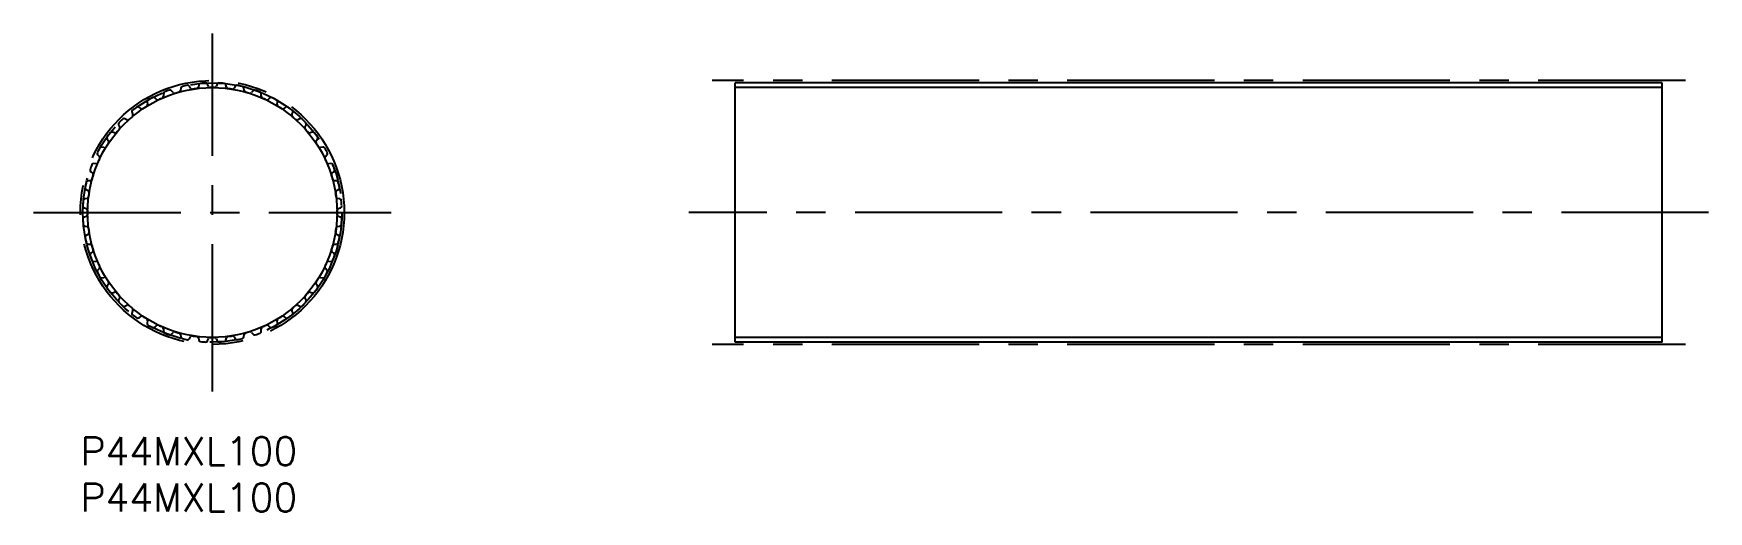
# Model space of a CAD drawing. Extents: x -5 to 176, y -8 to 44.
import ezdxf

# ---------------------------------------------------------------- set-up
doc = ezdxf.new("R2010")
doc.units = 0
doc.header["$LTSCALE"] = 0.5
doc.linetypes.add('CENTER', pattern=[50.8, 31.75, -6.35, 6.35, -6.35])
doc.linetypes.add('PHANTOM', pattern=[63.5, 31.75, -6.35, 6.35, -6.35, 6.35, -6.35])
for name, color, linetype in [('MSM_CENTER', 1, 'CENTER'), ('MSM_CONTINUOUS', 7, 'CONTINUOUS'), ('MSM_IMAGINARY', 6, 'PHANTOM'), ('MSM_NARROW', 5, 'CONTINUOUS'), ('MSM_PART_NUMBER', 7, 'CONTINUOUS')]:
    doc.layers.add(name, color=color, linetype=linetype)
doc.styles.get("Standard").update_dxf_attribs({"font": 'txt.shx', "height": 3, "bigfont": 'bigfont.shx'})

msp = doc.modelspace()

# ---------------------------------------------------------------- linework, layer by layer
at = {"layer": 'MSM_CENTER'}
for p, q in [((14.23, 4.94), (14.23, 43.52)), ((173.14, 38.46), (68.14, 38.46)), ((-5.06, 24.23), (33.52, 24.23)), ((175.64, 24.23), (65.64, 24.23)), ((173.14, 10), (68.14, 10))]:
    msp.add_line(p, q, dxfattribs=at)
msp.add_circle((14.23, 24.23), 14.23, dxfattribs=at)
at = {"layer": 'MSM_CONTINUOUS'}
for p, q in [((12.77, 37.99), (12.72, 37.75)), ((13.8, 37.82), (13.72, 38.06)), ((14.74, 38.06), (14.66, 37.82)), ((15.74, 37.75), (15.69, 37.99)), ((70.64, 10.26), (70.64, 38.21)), ((170.64, 38.21), (70.64, 38.21)), ((170.64, 10.26), (170.64, 38.21)), ((8.19, 36.42), (8.02, 36.59)), ((8.95, 37.02), (8.97, 36.77)), ((9.99, 37.15), (9.84, 37.35)), ((10.83, 37.64), (10.81, 37.39)), ((11.87, 37.63), (11.75, 37.84)), ((16.71, 37.84), (16.59, 37.63)), ((17.65, 37.39), (17.63, 37.64)), ((18.62, 37.35), (18.47, 37.15)), ((19.49, 36.77), (19.51, 37.02)), ((20.44, 36.59), (20.27, 36.42)), ((5, 34.22), (4.79, 34.34)), ((5.56, 35.01), (5.65, 34.78)), ((6.52, 35.43), (6.32, 35.58)), ((7.19, 36.14), (7.24, 35.9)), ((21.22, 35.9), (21.27, 36.14)), ((22.14, 35.58), (21.94, 35.43)), ((22.81, 34.78), (22.9, 35.01)), ((23.67, 34.34), (23.46, 34.22)), ((3.68, 32.81), (3.45, 32.9)), ((4.12, 33.67), (4.24, 33.46)), ((24.22, 33.46), (24.34, 33.67)), ((25.01, 32.9), (24.78, 32.81)), ((2.56, 31.22), (2.32, 31.27)), ((2.88, 32.14), (3.03, 31.94)), ((25.43, 31.94), (25.58, 32.14)), ((26.14, 31.27), (25.9, 31.22)), ((1.69, 29.49), (1.44, 29.51)), ((1.87, 30.44), (2.04, 30.27)), ((26.42, 30.27), (26.59, 30.44)), ((27.02, 29.51), (26.77, 29.49)), ((1.07, 27.65), (0.82, 27.63)), ((1.11, 28.62), (1.31, 28.47)), ((27.15, 28.47), (27.35, 28.62)), ((27.64, 27.63), (27.39, 27.65)), ((0.71, 25.74), (0.47, 25.69)), ((0.62, 26.71), (0.83, 26.59)), ((27.63, 26.59), (27.84, 26.71)), ((27.99, 25.69), (27.75, 25.74)), ((0.4, 24.74), (0.64, 24.66)), ((0.64, 23.8), (0.4, 23.72)), ((27.82, 24.66), (28.06, 24.74)), ((28.06, 23.72), (27.82, 23.8)), ((0.47, 22.77), (0.71, 22.72)), ((0.83, 21.87), (0.62, 21.75)), ((27.84, 21.75), (27.63, 21.87)), ((27.75, 22.72), (27.99, 22.77)), ((0.82, 20.83), (1.07, 20.81)), ((1.31, 19.99), (1.11, 19.84)), ((27.35, 19.84), (27.15, 19.99)), ((27.39, 20.81), (27.64, 20.83)), ((1.44, 18.95), (1.69, 18.97)), ((2.04, 18.19), (1.87, 18.02)), ((26.59, 18.02), (26.42, 18.19)), ((26.77, 18.97), (27.02, 18.95)), ((2.32, 17.19), (2.56, 17.24)), ((3.03, 16.52), (2.88, 16.32)), ((25.58, 16.32), (25.43, 16.52)), ((25.9, 17.24), (26.14, 17.19)), ((3.45, 15.56), (3.68, 15.65)), ((4.24, 15), (4.12, 14.79)), ((24.34, 14.79), (24.22, 15)), ((24.78, 15.65), (25.01, 15.56)), ((4.79, 14.12), (5, 14.24)), ((5.65, 13.68), (5.56, 13.45)), ((6.32, 12.88), (6.52, 13.03)), ((21.94, 13.03), (22.14, 12.88)), ((22.9, 13.45), (22.81, 13.68)), ((23.46, 14.24), (23.67, 14.12)), ((7.24, 12.56), (7.19, 12.32)), ((8.02, 11.87), (8.19, 12.04)), ((8.97, 11.69), (8.95, 11.44)), ((9.84, 11.11), (9.99, 11.31)), ((10.81, 11.07), (10.83, 10.82)), ((17.63, 10.82), (17.65, 11.07)), ((18.47, 11.31), (18.62, 11.11)), ((19.51, 11.44), (19.49, 11.69)), ((20.27, 12.04), (20.44, 11.87)), ((21.27, 12.32), (21.22, 12.56)), ((11.75, 10.62), (11.87, 10.83)), ((12.72, 10.71), (12.77, 10.47)), ((13.72, 10.4), (13.8, 10.64)), ((14.66, 10.64), (14.74, 10.4)), ((15.69, 10.47), (15.74, 10.71)), ((16.59, 10.83), (16.71, 10.62)), ((170.64, 10.26), (70.64, 10.26))]:
    msp.add_line(p, q, dxfattribs=at)
for centre, radius, start, end in [((11.58, 37.75), 0.2, 28.1818, 101.0993), ((12.97, 37.95), 0.2, 95.2644, 168.1818), ((14.23, 24.23), 13.98, 92.9175, 95.2643), ((13.53, 37.99), 0.2, 20, 92.9175), ((14.93, 37.99), 0.2, 87.0824, 160), ((14.23, 24.23), 13.98, 84.7357, 87.0825), ((15.49, 37.95), 0.2, 11.8182, 84.7357), ((16.88, 37.75), 0.2, 78.9007, 151.8182), ((7.38, 36.18), 0.2, 119.8098, 192.7273), ((14.23, 24.23), 13.98, 117.463, 119.8098), ((7.88, 36.45), 0.2, 44.5455, 117.463), ((8.33, 36.56), 0.2, 224.5455, 295.5565), ((14.23, 24.23), 13.47, 113.5343, 115.5566), ((8.77, 36.76), 0.2, 293.5343, 4.5455), ((9.15, 37.04), 0.2, 111.628, 184.5455), ((14.23, 24.23), 13.98, 109.2811, 111.628), ((9.68, 37.23), 0.2, 36.3636, 109.2811), ((10.15, 37.27), 0.2, 216.3636, 287.3747), ((14.23, 24.23), 13.46, 105.3525, 107.3747), ((10.61, 37.41), 0.2, 285.3525, 356.3636), ((11.03, 37.63), 0.2, 103.4461, 176.3636), ((14.23, 24.23), 13.98, 101.0993, 103.4461), ((12.05, 37.72), 0.2, 208.1818, 279.1929), ((14.23, 24.23), 13.46, 97.1707, 99.1929), ((12.52, 37.79), 0.2, 277.1707, 348.1818), ((13.99, 37.89), 0.2, 200, 271.0111), ((14.23, 24.23), 13.47, 88.9889, 91.0111), ((14.47, 37.89), 0.2, 268.9889, 340), ((15.94, 37.79), 0.2, 191.8182, 262.8292), ((14.23, 24.23), 13.46, 80.8071, 82.8293), ((16.41, 37.72), 0.2, 260.8071, 331.8182), ((14.23, 24.23), 13.98, 76.5539, 78.9007), ((17.43, 37.63), 0.2, 3.6364, 76.5539), ((17.85, 37.41), 0.2, 183.6364, 254.6474), ((14.23, 24.23), 13.46, 72.6253, 74.6475), ((18.31, 37.27), 0.2, 252.6253, 323.6364), ((18.78, 37.23), 0.2, 70.7189, 143.6364), ((14.23, 24.23), 13.98, 68.372, 70.7189), ((19.31, 37.04), 0.2, 355.4545, 68.372), ((19.69, 36.76), 0.2, 175.4545, 246.4656), ((14.23, 24.23), 13.47, 64.4434, 66.4657), ((20.13, 36.56), 0.2, 244.4434, 315.4545), ((20.58, 36.45), 0.2, 62.537, 135.4545), ((14.23, 24.23), 13.97, 60.1902, 62.537), ((21.08, 36.18), 0.2, 347.2727, 60.1902), ((4.69, 34.17), 0.2, 60.9091, 133.8266), ((14.23, 24.23), 13.46, 129.898, 131.9202), ((5.75, 35.09), 0.2, 127.9916, 200.9091), ((5.46, 34.71), 0.2, 309.898, 20.9091), ((14.23, 24.23), 13.98, 125.6448, 127.9916), ((6.2, 35.42), 0.2, 52.7273, 125.6448), ((6.64, 35.59), 0.2, 232.7273, 303.7383), ((14.23, 24.23), 13.46, 121.7162, 123.7384), ((7.05, 35.85), 0.2, 301.7162, 12.7273), ((21.41, 35.85), 0.2, 167.2727, 238.2838), ((14.23, 24.23), 13.47, 56.2616, 58.2838), ((21.82, 35.59), 0.2, 236.2617, 307.2727), ((22.26, 35.42), 0.2, 54.3552, 127.2727), ((14.23, 24.23), 13.98, 52.0084, 54.3552), ((23, 34.71), 0.2, 159.0909, 230.102), ((22.71, 35.09), 0.2, 339.0909, 52.0084), ((14.23, 24.23), 13.47, 48.0798, 50.102), ((23.77, 34.17), 0.2, 46.1734, 119.0909), ((14.23, 24.23), 13.98, 142.0084, 144.3552), ((3.37, 32.71), 0.2, 69.0909, 142.0084), ((3.75, 33), 0.2, 249.0909, 320.102), ((14.23, 24.23), 13.47, 138.0798, 140.102), ((4.29, 33.77), 0.2, 136.1734, 209.0909), ((14.23, 24.23), 13.97, 133.8266, 136.1734), ((4.06, 33.36), 0.2, 318.0798, 29.0909), ((5.1, 34.4), 0.2, 240.9091, 311.9202), ((23.36, 34.4), 0.2, 228.0798, 299.0909), ((14.23, 24.23), 13.97, 43.8266, 46.1734), ((24.4, 33.36), 0.2, 150.9091, 221.9202), ((14.23, 24.23), 13.46, 39.898, 41.9202), ((24.17, 33.77), 0.2, 330.9091, 43.8266), ((24.71, 33), 0.2, 219.898, 290.9091), ((25.09, 32.71), 0.2, 37.9916, 110.9091), ((14.23, 24.23), 13.97, 35.6448, 37.9916), ((14.23, 24.23), 13.98, 150.1902, 152.537), ((2.28, 31.08), 0.2, 77.2727, 150.1902), ((2.61, 31.41), 0.2, 257.2727, 328.2838), ((14.23, 24.23), 13.47, 146.2616, 148.2838), ((3.04, 32.26), 0.2, 144.3552, 217.2727), ((2.87, 31.82), 0.2, 326.2616, 37.2727), ((25.59, 31.82), 0.2, 142.7273, 213.7383), ((14.23, 24.23), 13.46, 31.7162, 33.7384), ((25.42, 32.26), 0.2, 322.7273, 35.6448), ((25.85, 31.41), 0.2, 211.7162, 282.7273), ((26.18, 31.08), 0.2, 29.8098, 102.7273), ((14.23, 24.23), 13.98, 27.463, 29.8098), ((14.23, 24.23), 13.98, 158.372, 160.7189), ((1.42, 29.31), 0.2, 85.4545, 158.372), ((1.7, 29.69), 0.2, 265.4545, 336.4656), ((2.01, 30.58), 0.2, 152.537, 225.4545), ((14.23, 24.23), 13.47, 154.4434, 156.4657), ((1.9, 30.13), 0.2, 334.4435, 45.4545), ((26.56, 30.13), 0.2, 134.5455, 205.5565), ((14.23, 24.23), 13.47, 23.5343, 25.5566), ((26.76, 29.69), 0.2, 203.5344, 274.5455), ((26.45, 30.58), 0.2, 314.5455, 27.463), ((27.04, 29.31), 0.2, 21.628, 94.5455), ((14.23, 24.23), 13.98, 19.2811, 21.628), ((14.23, 24.23), 13.98, 166.5539, 168.9007), ((0.83, 27.43), 0.2, 93.6364, 166.5539), ((1.23, 28.78), 0.2, 160.7189, 233.6364), ((1.05, 27.85), 0.2, 273.6364, 344.6474), ((14.23, 24.23), 13.47, 162.6253, 164.6475), ((1.19, 28.31), 0.2, 342.6253, 53.6364), ((27.27, 28.31), 0.2, 126.3636, 197.3747), ((14.23, 24.23), 13.47, 15.3525, 17.3747), ((27.41, 27.85), 0.2, 195.3526, 266.3636), ((27.23, 28.78), 0.2, 306.3636, 19.2811), ((27.63, 27.43), 0.2, 13.4461, 86.3636), ((14.23, 24.23), 13.97, 11.0993, 13.4461), ((14.23, 24.23), 13.98, 174.7357, 177.0825), ((0.51, 25.49), 0.2, 101.8182, 174.7357), ((0.71, 26.88), 0.2, 168.9007, 241.8182), ((0.67, 25.94), 0.2, 281.8182, 352.8292), ((0.74, 26.41), 0.2, 350.8071, 61.8182), ((14.23, 24.23), 13.47, 170.8071, 172.8293), ((27.72, 26.41), 0.2, 118.1818, 189.1929), ((14.23, 24.23), 13.47, 7.1707, 9.1929), ((27.79, 25.94), 0.2, 187.1707, 258.1818), ((27.75, 26.88), 0.2, 298.1818, 11.0993), ((27.95, 25.49), 0.2, 5.2643, 78.1818), ((14.23, 24.23), 13.97, 2.9175, 5.2643), ((0.47, 24.93), 0.2, 177.0824, 250), ((0.47, 23.53), 0.2, 110, 182.9175), ((14.23, 24.23), 13.98, 182.9175, 185.2643), ((0.57, 24.47), 0.2, 358.9889, 70), ((0.57, 23.99), 0.2, 290, 1.0111), ((14.23, 24.23), 13.46, 178.9889, 181.0111), ((27.89, 24.47), 0.2, 110, 181.0111), ((14.23, 24.23), 13.47, 358.9889, 1.0111), ((27.89, 23.99), 0.2, 178.9889, 250), ((27.99, 24.93), 0.2, 290, 2.9175), ((27.99, 23.53), 0.2, 357.0824, 70), ((14.23, 24.23), 13.98, 354.7357, 357.0825), ((0.51, 22.97), 0.2, 185.2642, 258.1818), ((0.71, 21.58), 0.2, 118.1818, 191.0993), ((0.67, 22.52), 0.2, 7.1707, 78.1818), ((0.74, 22.05), 0.2, 298.1818, 9.1929), ((14.23, 24.23), 13.47, 187.1707, 189.1929), ((14.23, 24.23), 13.47, 350.8071, 352.8293), ((27.72, 22.05), 0.2, 170.8071, 241.8182), ((27.79, 22.52), 0.2, 101.8182, 172.8293), ((27.75, 21.58), 0.2, 348.9007, 61.8182), ((27.95, 22.97), 0.2, 281.8182, 354.7357), ((14.23, 24.23), 13.97, 191.0993, 193.4461), ((0.83, 21.03), 0.2, 193.4461, 266.3636), ((1.05, 20.61), 0.2, 15.3525, 86.3636), ((14.23, 24.23), 13.46, 195.3525, 197.3747), ((1.19, 20.15), 0.2, 306.3636, 17.3747), ((27.27, 20.15), 0.2, 162.6253, 233.6364), ((14.23, 24.23), 13.46, 342.6253, 344.6475), ((27.41, 20.61), 0.2, 93.6364, 164.6475), ((27.63, 21.03), 0.2, 273.6364, 346.5539), ((14.23, 24.23), 13.97, 346.5539, 348.9007), ((1.23, 19.68), 0.2, 126.3636, 199.2811), ((14.23, 24.23), 13.97, 199.2811, 201.628), ((1.42, 19.15), 0.2, 201.628, 274.5455), ((1.7, 18.77), 0.2, 23.5344, 94.5455), ((14.23, 24.23), 13.47, 203.5343, 205.5566), ((1.9, 18.33), 0.2, 314.5455, 25.5566), ((26.56, 18.33), 0.2, 154.4435, 225.4545), ((14.23, 24.23), 13.47, 334.4434, 336.4657), ((26.76, 18.77), 0.2, 85.4545, 156.4656), ((27.04, 19.15), 0.2, 265.4545, 338.372), ((14.23, 24.23), 13.98, 338.372, 340.7189), ((27.23, 19.68), 0.2, 340.7188, 53.6364), ((2.01, 17.88), 0.2, 134.5455, 207.463), ((14.23, 24.23), 13.97, 207.463, 209.8098), ((2.28, 17.38), 0.2, 209.8097, 282.7273), ((2.61, 17.05), 0.2, 31.7162, 102.7273), ((14.23, 24.23), 13.47, 211.7162, 213.7384), ((3.04, 16.2), 0.2, 142.7273, 215.6448), ((2.87, 16.64), 0.2, 322.7273, 33.7384), ((25.59, 16.64), 0.2, 146.2616, 217.2727), ((14.23, 24.23), 13.46, 326.2616, 328.2838), ((25.42, 16.2), 0.2, 324.3553, 37.2727), ((25.85, 17.05), 0.2, 77.2727, 148.2838), ((26.18, 17.38), 0.2, 257.2727, 330.1902), ((14.23, 24.23), 13.97, 330.1902, 332.537), ((26.45, 17.88), 0.2, 332.5371, 45.4545), ((14.23, 24.23), 13.97, 215.6448, 217.9916), ((3.37, 15.75), 0.2, 217.9915, 290.9091), ((3.75, 15.46), 0.2, 39.898, 110.9091), ((14.23, 24.23), 13.46, 219.898, 221.9202), ((4.29, 14.69), 0.2, 150.9091, 223.8266), ((14.23, 24.23), 13.97, 223.8266, 226.1734), ((4.06, 15.1), 0.2, 330.9091, 41.9202), ((14.23, 24.23), 13.98, 313.8266, 316.1734), ((24.4, 15.1), 0.2, 138.0798, 209.0909), ((14.23, 24.23), 13.46, 318.0798, 320.102), ((24.17, 14.69), 0.2, 316.1733, 29.0909), ((24.71, 15.46), 0.2, 69.0909, 140.102), ((25.09, 15.75), 0.2, 249.0909, 322.0084), ((14.23, 24.23), 13.98, 322.0084, 324.3552), ((4.69, 14.29), 0.2, 226.1734, 299.0909), ((5.1, 14.06), 0.2, 48.0798, 119.0909), ((14.23, 24.23), 13.46, 228.0798, 230.102), ((5.75, 13.37), 0.2, 159.0909, 232.0084), ((5.46, 13.75), 0.2, 339.0909, 50.102), ((14.23, 24.23), 13.98, 232.0084, 234.3552), ((6.2, 13.04), 0.2, 234.3552, 307.2727), ((6.64, 12.87), 0.2, 56.2616, 127.2727), ((14.23, 24.23), 13.47, 236.2616, 238.2838), ((7.05, 12.61), 0.2, 347.2727, 58.2838), ((21.41, 12.61), 0.2, 121.7162, 192.7273), ((14.23, 24.23), 13.47, 301.7162, 303.7384), ((21.82, 12.87), 0.2, 52.7273, 123.7384), ((22.26, 13.04), 0.2, 232.7273, 305.6448), ((14.23, 24.23), 13.97, 305.6448, 307.9916), ((23, 13.75), 0.2, 129.898, 200.9091), ((22.71, 13.37), 0.2, 307.9916, 20.9091), ((14.23, 24.23), 13.47, 309.898, 311.9202), ((23.36, 14.06), 0.2, 60.9091, 131.9202), ((23.77, 14.29), 0.2, 240.9091, 313.8266), ((7.38, 12.28), 0.2, 167.2727, 240.1902), ((14.23, 24.23), 13.98, 240.1902, 242.537), ((7.88, 12.01), 0.2, 242.537, 315.4545), ((8.33, 11.9), 0.2, 64.4435, 135.4545), ((14.23, 24.23), 13.47, 244.4434, 246.4657), ((8.77, 11.7), 0.2, 355.4545, 66.4656), ((9.15, 11.42), 0.2, 175.4545, 248.372), ((14.23, 24.23), 13.98, 248.372, 250.7189), ((9.68, 11.23), 0.2, 250.7189, 323.6364), ((10.15, 11.19), 0.2, 72.6253, 143.6364), ((14.23, 24.23), 13.47, 252.6253, 254.6475), ((10.61, 11.05), 0.2, 3.6364, 74.6474), ((12.05, 10.74), 0.2, 80.8071, 151.8182), ((14.23, 24.23), 13.47, 260.8071, 262.8293), ((12.52, 10.67), 0.2, 11.8182, 82.8292), ((15.94, 10.67), 0.2, 97.1707, 168.1818), ((14.23, 24.23), 13.47, 277.1707, 279.1929), ((16.41, 10.74), 0.2, 28.1818, 99.1929), ((17.85, 11.05), 0.2, 105.3526, 176.3636), ((14.23, 24.23), 13.46, 285.3525, 287.3747), ((18.31, 11.19), 0.2, 36.3636, 107.3747), ((18.78, 11.23), 0.2, 216.3636, 289.2811), ((14.23, 24.23), 13.98, 289.2811, 291.628), ((19.31, 11.42), 0.2, 291.628, 4.5455), ((19.69, 11.7), 0.2, 113.5344, 184.5455), ((14.23, 24.23), 13.46, 293.5343, 295.5566), ((20.13, 11.9), 0.2, 44.5455, 115.5566), ((20.58, 12.01), 0.2, 224.5455, 297.463), ((14.23, 24.23), 13.98, 297.463, 299.8098), ((21.08, 12.28), 0.2, 299.8098, 12.7273), ((11.03, 10.83), 0.2, 183.6364, 256.5539), ((14.23, 24.23), 13.98, 256.5539, 258.9007), ((11.58, 10.71), 0.2, 258.9007, 331.8182), ((12.97, 10.51), 0.2, 191.8182, 264.7357), ((14.23, 24.23), 13.98, 264.7357, 267.0825), ((13.53, 10.47), 0.2, 267.0825, 340), ((13.99, 10.57), 0.2, 88.9889, 160), ((14.23, 24.23), 13.46, 268.9889, 271.0111), ((14.47, 10.57), 0.2, 20, 91.0111), ((14.93, 10.47), 0.2, 200, 272.9175), ((14.23, 24.23), 13.97, 272.9175, 275.2643), ((15.49, 10.51), 0.2, 275.2643, 348.1818), ((16.88, 10.71), 0.2, 208.1818, 281.0993), ((14.23, 24.23), 13.98, 281.0993, 283.4461), ((17.43, 10.83), 0.2, 283.4461, 356.3636)]:
    msp.add_arc(centre, radius, start, end, dxfattribs=at)
at = {"layer": 'MSM_IMAGINARY'}
msp.add_circle((14.23, 24.23), 13.97, dxfattribs=at)
at = {"layer": 'MSM_NARROW'}
for p, q in [((170.64, 37.7), (70.64, 37.7)), ((170.64, 10.77), (70.64, 10.77))]:
    msp.add_line(p, q, dxfattribs=at)
msp.add_circle((14.23, 24.23), 13.46, dxfattribs=at)

# ---------------------------------------------------------------- texts
at = {"layer": 'MSM_PART_NUMBER'}
for p in [(0, -3), (0, -8)]:
    msp.add_text('P44MXL100', height=3, dxfattribs=at).set_placement(p)

doc.saveas('drawing.dxf')
